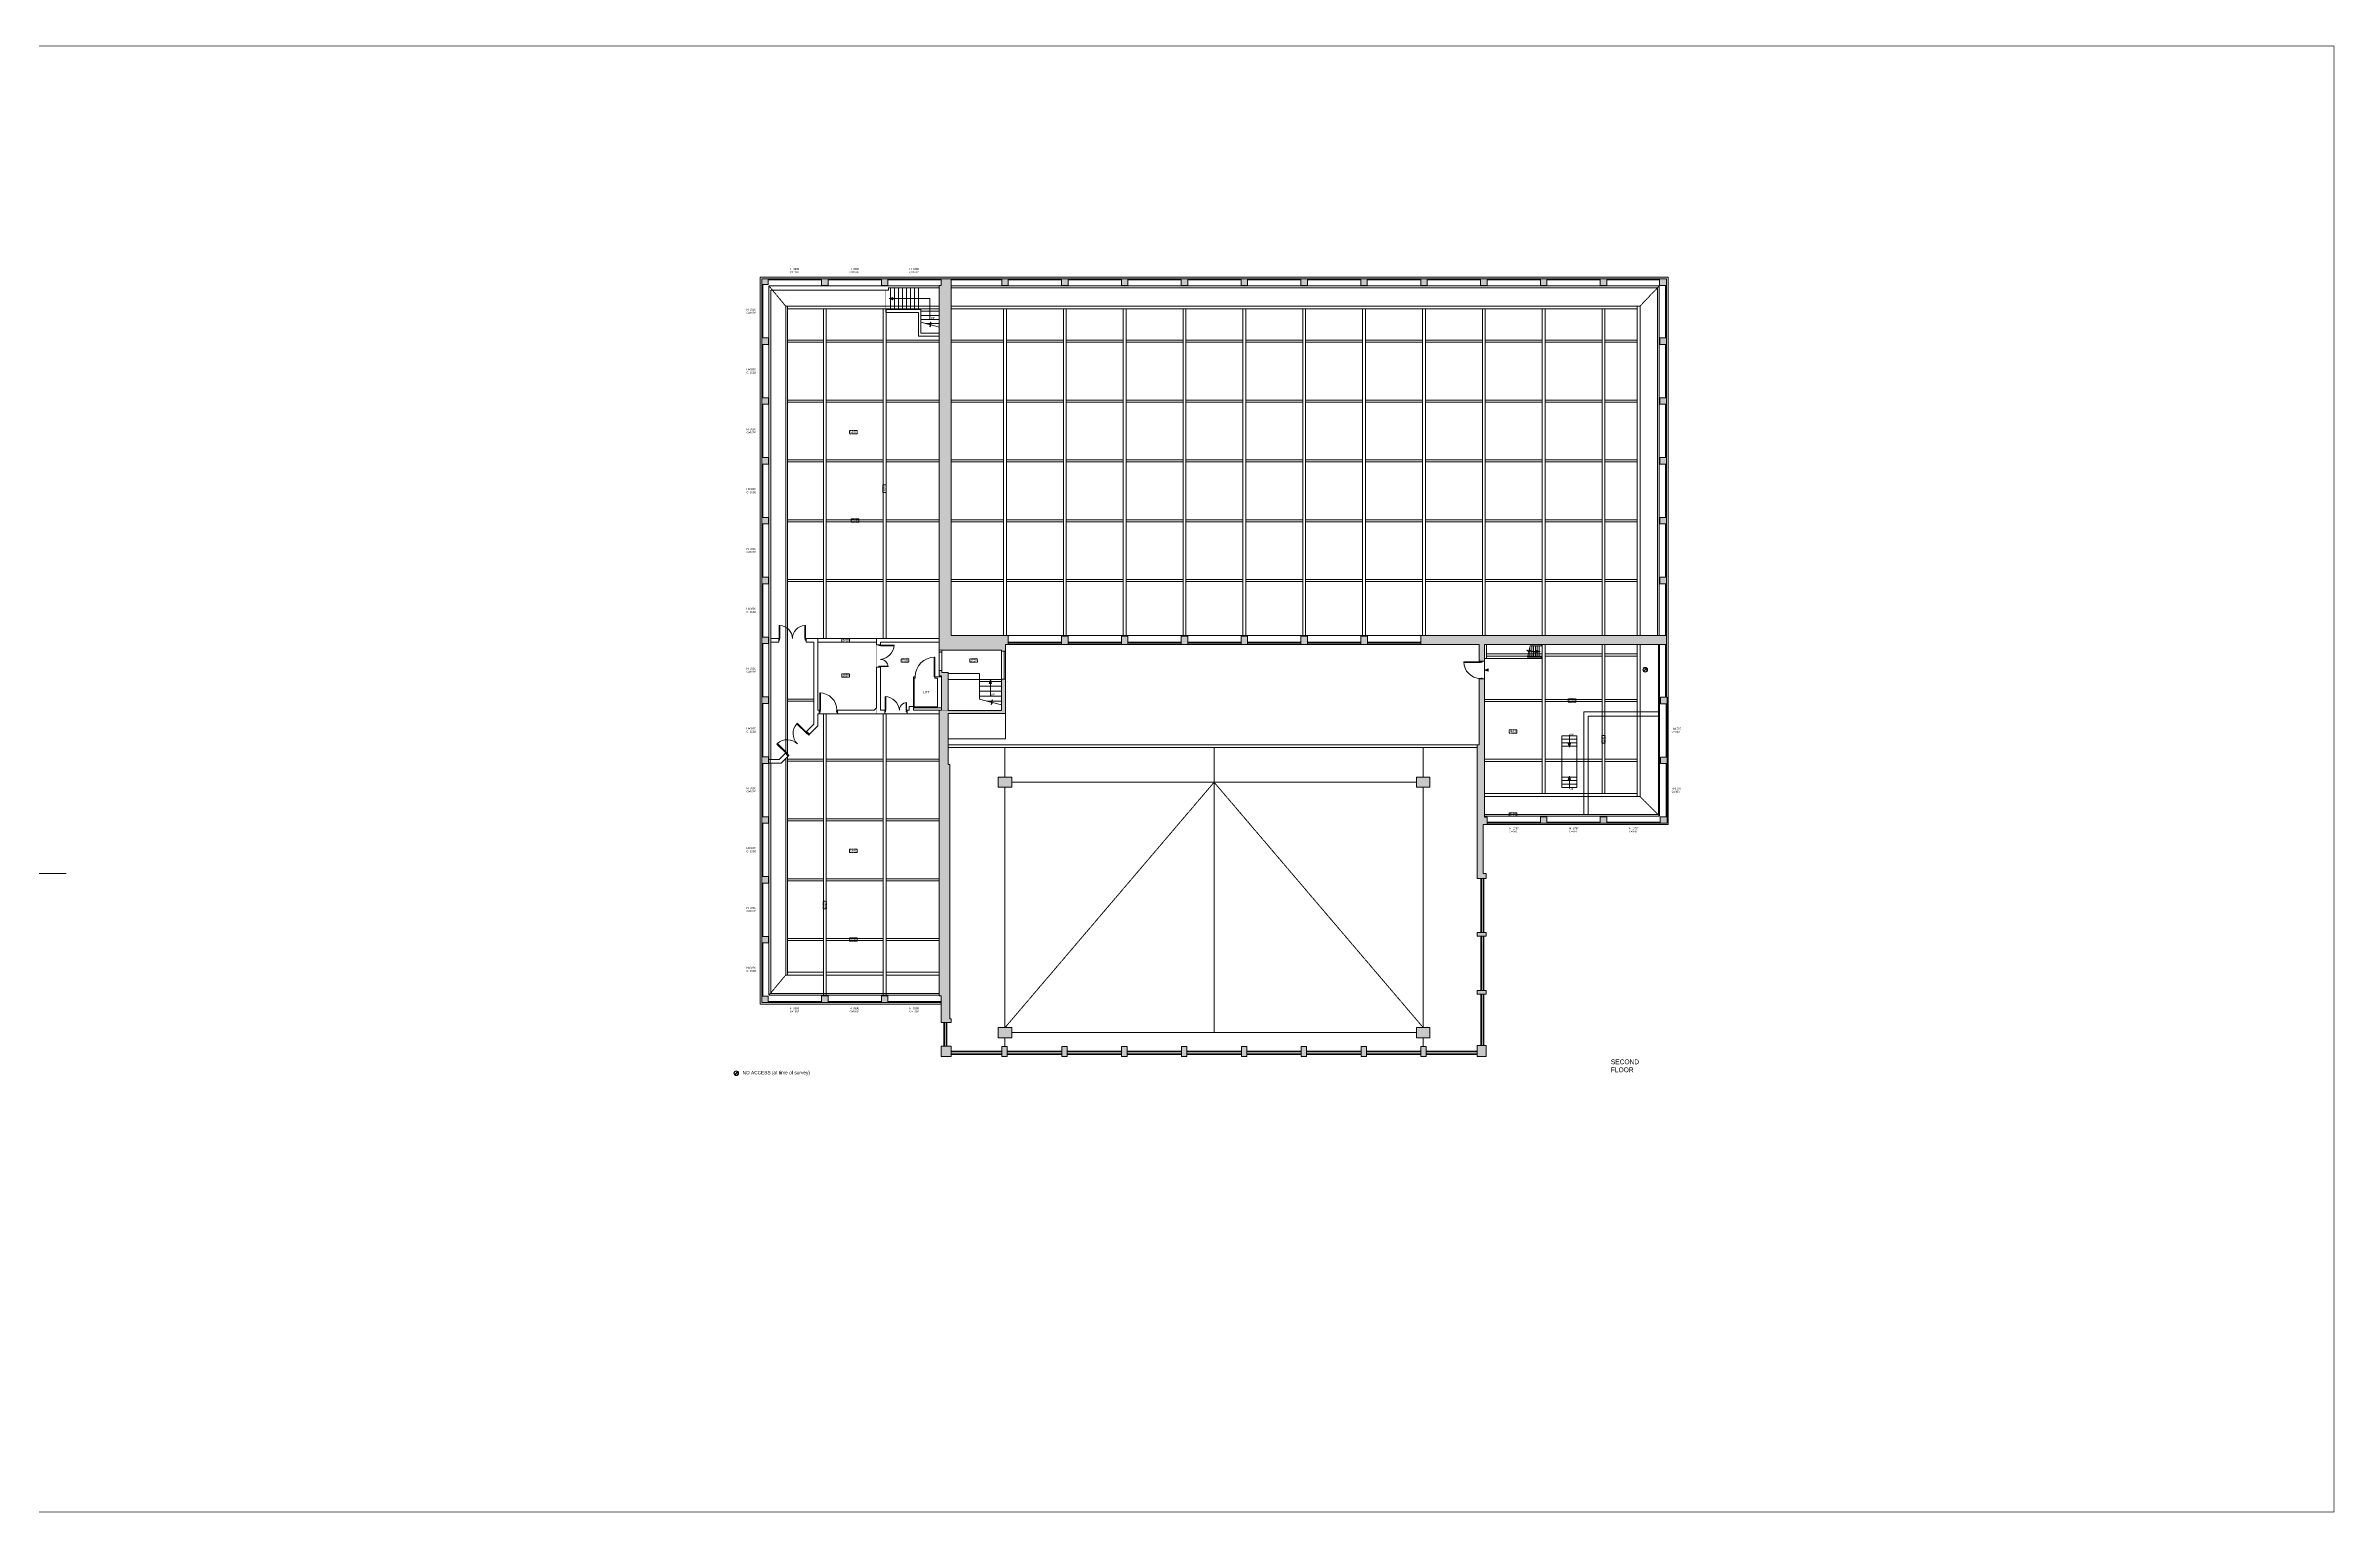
# Model space of a CAD drawing. Header units: millimetres. Extents: x 62976 to 1097852, y -110926 to 167100.
# Drawn here: x 516223 to 635876, y 87025 to 163738 of the extents above; entities that cross this region are included whole.
import ezdxf

# ---------------------------------------------------------------- set-up
doc = ezdxf.new("R2010")
doc.units = ezdxf.units.MM
doc.linetypes.add('HIDDENX2', pattern=[0.75, 0.5, -0.25])
for name, color, linetype, lineweight in [('BLOCKS', 8, 'Continuous', 15), ('Ceiling', 45, 'HIDDENX2', 15), ('Ceiling tag', 1, 'Continuous', 15), ('GIA', 84, 'Continuous', 15), ('NIA', 30, 'Continuous', 15), ('No access', 10, 'Continuous', 15), ('NOTES', 162, 'Continuous', 15), ('Partitions', 155, 'Continuous', 15), ('Stairs', 8, 'Continuous', 15), ('WALLS', 7, 'Continuous', 15), ('Window', 8, 'Continuous', 15)]:
    doc.layers.add(name, color=color, linetype=linetype, lineweight=lineweight)
doc.layers.add('Whatch', color=7, linetype='Continuous', lineweight=15, true_color=0xa8a8a8)
doc.styles.add('Century Gothic', font='GOTHIC.TTF')

# ---------------------------------------------------------------- blocks, each defined once
blk = doc.blocks.new('door')
at = {"layer": 'BLOCKS'}
for p, q in [((0, 450), (0, -450)), ((0, 450), (34, 450)), ((0, -450), (0, 450)), ((34, -450), (34, 450)), ((-30, -550), (-30, -450)), ((0, -450), (-30, -450)), ((20, -550), (-30, -550)), ((34, -450), (0, -450)), ((0, -491), (0, -450)), ((20, -491), (0, -491)), ((20, -550), (20, -491)), ((880, -491), (900, -491)), ((880, -550), (880, -491)), ((880, -550), (930, -550)), ((900, -491), (900, -450)), ((900, -450), (930, -450)), ((930, -550), (930, -450))]:
    blk.add_line(p, q, dxfattribs=at)
blk.add_arc((0, -450), 900, 0, 90, dxfattribs=at)
blk = doc.blocks.new('DOOR 900')
at = {"layer": 'Whatch'}
blk.add_blockref('door', (-825, 91), dxfattribs=at)
blk = doc.blocks.new('DOUBLE DOOR')
at = {"layer": 'BLOCKS'}
for p, q in [((-1520, -760), (-1555, -760)), ((-1555, -760), (-1555, -860)), ((-1555, -860), (-1505, -860)), ((-1520, -760), (-1520, -800)), ((-1520, -800), (-1505, -800)), ((-1505, -800), (-1505, -860)), ((-15, -800), (-15, -860)), ((0, -800), (-15, -800)), ((35, -860), (-15, -860)), ((0, -760), (35, -760)), ((0, -760), (0, -800)), ((35, -760), (35, -860))]:
    blk.add_line(p, q, dxfattribs=at)
for points in [[(-1485, -760), (-1485, 0), (-1520, 0), (-1520, -760)], [(-35, -760), (-35, 0), (0, 0), (0, -760)]]:
    blk.add_lwpolyline(points, close=True, dxfattribs=at)
for centre, start, end in [((-1521, -761), 0.04394, 87.25575), ((1, -761), 92.74425, 179.95606)]:
    blk.add_arc(centre, 761, start, end, dxfattribs=at)
blk = doc.blocks.new('DOOR 1210')
at = {"layer": 'BLOCKS'}
for p, q in [((523, -547), (523, 233)), ((557, 233), (557, -547)), ((-703, -647), (-703, -547)), ((-673, -547), (-703, -547)), ((-653, -647), (-703, -647)), ((-673, -107), (-673, -547)), ((-639, -547), (-673, -547)), ((-673, -588), (-673, -547)), ((-653, -588), (-673, -588)), ((-653, -647), (-653, -588)), ((-639, -547), (-639, -111)), ((523, -547), (557, -547)), ((537, -588), (557, -588)), ((537, -647), (537, -588)), ((537, -647), (587, -647)), ((557, -588), (557, -547)), ((557, -588), (557, -547)), ((557, -547), (587, -547)), ((587, -647), (587, -547))]:
    blk.add_line(p, q, dxfattribs=at)
for centre, radius, start, end in [((580, -605), 838, 91.58641, 176.06341), ((-708, -559), 453, 1.49223, 85.52077)]:
    blk.add_arc(centre, radius, start, end, dxfattribs=at)
blk = doc.blocks.new('44')
at = {"layer": 'BLOCKS'}
for p, q in [((429483, 12446), (429483, 11413)), ((429483, 12446), (429518, 12446)), ((429518, 11413), (429518, 12446)), ((429518, 11413), (429483, 11413))]:
    blk.add_line(p, q, dxfattribs=at)
blk.add_arc((429518, 12446), 1033, 180, 270, dxfattribs=at)
blk = doc.blocks.new('No Access')
h = blk.add_hatch(color=256)
h.paths.add_polyline_path([(-326, 0, 1), (326, 0, 1)])
h.paths.add_polyline_path([(276, 0, -1), (-276, 0, -1)], flags=16)
blk.add_hatch(color=256).paths.add_polyline_path([(212, 177, 0.0453568), (177, 212), (-212, -177, 0.0453568), (-177, -212)])
for p, q in [((177, 212), (-212, -177)), ((212, 177), (-177, -212))]:
    blk.add_line(p, q)
for radius in [326, 276]:
    blk.add_circle((0, 0), radius)

msp = doc.modelspace()

# ---------------------------------------------------------------- hatches: boundary and pattern name
at = {"layer": 'Stairs'}
for points in [[(560324, 150509), (560516, 150566), (560516, 150450)], [(594360, 132048), (594167, 131991), (594167, 132107)], [(565614, 130575), (565557, 130382), (565673, 130382)], [(591446, 131077), (591639, 131021), (591639, 131136)], [(595884, 127052), (595827, 127245), (595943, 127245)], [(595884, 125524), (595827, 125331), (595943, 125331)]]:
    msp.add_hatch(color=256, dxfattribs=at).paths.add_polyline_path(points)
at = {"layer": 'Whatch', "ltscale": 2}
h = msp.add_hatch(color=256, dxfattribs=at)
h.dxf.hatch_style = 1
h.paths.add_polyline_path([(563500, 126143), (563412, 126143), (563412, 128808), (566396, 128808), (566396, 130610), (566194, 130610), (566194, 128958), (563412, 128958), (563412, 130953), (563082, 130953), (563082, 131058), (562934, 131058), (562934, 130778), (563057, 130778), (563057, 128981), (562940, 128981), (562940, 114037), (563040, 114037), (563040, 113610), (563040, 112646), (563566, 112646), (563566, 112832), (563500, 112832)])
h.paths.add_polyline_path([(566543, 132892), (563559, 132892), (563559, 151548), (563045, 151548), (563045, 151194), (562934, 151194), (562934, 132021), (563082, 132021), (563082, 132129), (566194, 132129), (566396, 132070), (566396, 132409), (566543, 132409)])
h.paths.add_polyline_path([(560255, 151548), (559915, 151548), (559915, 151201), (560255, 151201)])
h.paths.add_polyline_path([(557125, 151548), (556785, 151548), (556785, 151201), (557125, 151201)])
h.paths.add_polyline_path([(553995, 151548), (553659, 151548), (553659, 151241), (553995, 151241)])
h.paths.add_polyline_path([(554006, 148451), (553659, 148451), (553659, 148111), (554006, 148111)])
h.paths.add_polyline_path([(554006, 145321), (553659, 145321), (553659, 144981), (554006, 144981)])
h.paths.add_polyline_path([(554006, 142191), (553659, 142191), (553659, 141851), (554006, 141851)])
h.paths.add_polyline_path([(554006, 139061), (553659, 139061), (553659, 138721), (554006, 138721)])
h.paths.add_polyline_path([(554006, 135931), (553659, 135931), (553659, 135591), (554006, 135591)])
h.paths.add_polyline_path([(554006, 132801), (553659, 132801), (553659, 132461), (554006, 132461)])
h.paths.add_polyline_path([(554006, 129671), (553659, 129671), (553659, 129331), (554006, 129331)])
h.paths.add_polyline_path([(554006, 126541), (553659, 126541), (553659, 126201), (554006, 126201)])
h.paths.add_polyline_path([(554006, 123411), (553659, 123411), (553659, 123071), (554006, 123071)])
h.paths.add_polyline_path([(554006, 120281), (553659, 120281), (553659, 119941), (554006, 119941)])
h.paths.add_polyline_path([(554006, 117151), (553659, 117151), (553659, 116811), (554006, 116811)])
h.paths.add_polyline_path([(553995, 114021), (553659, 114021), (553659, 113696), (553995, 113696)])
h.paths.add_polyline_path([(557125, 114043), (556785, 114043), (556785, 113696), (557125, 113696)])
h.paths.add_polyline_path([(560255, 114043), (559915, 114043), (559915, 113696), (560255, 113696)])
h = msp.add_hatch(color=256, dxfattribs=at)
h.dxf.hatch_style = 1
h.paths.add_polyline_path([(566543, 151548), (566203, 151548), (566203, 151201), (566543, 151201)])
h.paths.add_polyline_path([(569673, 151548), (569333, 151548), (569333, 151201), (569673, 151201)])
h.paths.add_polyline_path([(572800, 151548), (572460, 151548), (572460, 151201), (572800, 151201)])
h.paths.add_polyline_path([(575930, 151548), (575590, 151548), (575590, 151201), (575930, 151201)])
h.paths.add_polyline_path([(579060, 151548), (578720, 151548), (578720, 151201), (579060, 151201)])
h.paths.add_polyline_path([(582190, 151548), (581850, 151548), (581850, 151201), (582190, 151201)])
h.paths.add_polyline_path([(585320, 151548), (584980, 151548), (584980, 151201), (585320, 151201)])
h.paths.add_polyline_path([(588450, 151548), (588110, 151548), (588110, 151201), (588450, 151201)])
h.paths.add_polyline_path([(591580, 151548), (591240, 151548), (591240, 151201), (591580, 151201)])
h.paths.add_polyline_path([(594710, 151548), (594370, 151548), (594370, 151201), (594710, 151201)])
h.paths.add_polyline_path([(597840, 151548), (597500, 151548), (597500, 151201), (597840, 151201)])
h.paths.add_polyline_path([(600960, 151548), (600605, 151548), (600605, 151201), (600960, 151201)])
h.paths.add_polyline_path([(600960, 148451), (600613, 148451), (600613, 148111), (600960, 148111)])
h.paths.add_polyline_path([(600960, 145321), (600613, 145321), (600613, 144981), (600960, 144981)])
h.paths.add_polyline_path([(600960, 142191), (600613, 142191), (600613, 141851), (600960, 141851)])
h.paths.add_polyline_path([(600960, 139061), (600613, 139061), (600613, 138721), (600960, 138721)])
h.paths.add_polyline_path([(600960, 135931), (600613, 135931), (600613, 135591), (600960, 135591)])
h.paths.add_polyline_path([(601001, 129654), (600658, 129654), (600658, 129314), (601001, 129314)])
h.paths.add_polyline_path([(601001, 126524), (600658, 126524), (600658, 126184), (601001, 126184)])
h.paths.add_polyline_path([(601001, 123394), (600630, 123394), (600630, 123067), (601001, 123067)])
h.paths.add_polyline_path([(597840, 123410), (597500, 123410), (597500, 123067), (597840, 123067)])
h.paths.add_polyline_path([(594710, 123410), (594370, 123410), (594370, 123067), (594710, 123067)])
h.paths.add_polyline_path([(585323, 132852), (584983, 132852), (584983, 132409), (585323, 132409)])
h.paths.add_polyline_path([(582193, 132852), (581853, 132852), (581853, 132409), (582193, 132409)])
h.paths.add_polyline_path([(579063, 132852), (578723, 132852), (578723, 132409), (579063, 132409)])
h.paths.add_polyline_path([(575933, 132852), (575593, 132852), (575593, 132409), (575933, 132409)])
h.paths.add_polyline_path([(572803, 132852), (572463, 132852), (572463, 132409), (572803, 132409)])
h.paths.add_polyline_path([(569673, 132852), (569333, 132852), (569333, 132409), (569673, 132409)])
h = msp.add_hatch(color=256, dxfattribs=at)
h.dxf.hatch_style = 1
h.paths.add_polyline_path([(600960, 132892), (588113, 132892), (588113, 132409), (591166, 132409), (591166, 131538), (591446, 131538), (591446, 132409), (600960, 132409)])
h.paths.add_polyline_path([(591446, 130616), (591166, 130616), (591166, 127165), (591056, 127165), (591056, 120175), (591534, 120175), (591534, 120446), (591381, 120446), (591381, 123007), (591580, 123007), (591580, 123067), (591580, 123378), (591446, 123378)])
h.paths.add_polyline_path([(588595, 125474), (587895, 125474), (587895, 124949), (588595, 124949)])
h.paths.add_polyline_path([(591534, 117345), (591056, 117345), (591056, 117159), (591534, 117159)])
h.paths.add_polyline_path([(591534, 114320), (591056, 114320), (591056, 114134), (591534, 114134)])
h.paths.add_polyline_path([(591531, 111434), (591056, 111434), (591056, 110866), (591531, 110866)])
h.paths.add_polyline_path([(588595, 112375), (587895, 112375), (587895, 111850), (588595, 111850)])
h.paths.add_polyline_path([(588406, 111385), (588126, 111385), (588126, 110866), (588406, 110866)])
h.paths.add_polyline_path([(585276, 111385), (584996, 111385), (584996, 110866), (585276, 110866)])
h.paths.add_polyline_path([(582146, 111385), (581866, 111385), (581866, 110866), (582146, 110866)])
h.paths.add_polyline_path([(579016, 111385), (578736, 111385), (578736, 110866), (579016, 110866)])
h.paths.add_polyline_path([(575886, 111385), (575606, 111385), (575606, 110866), (575886, 110866)])
h.paths.add_polyline_path([(572756, 111385), (572476, 111385), (572476, 110866), (572756, 110866)])
h.paths.add_polyline_path([(569626, 111385), (569346, 111385), (569346, 110866), (569626, 110866)])
h.paths.add_polyline_path([(566496, 111385), (566216, 111385), (566216, 110866), (566496, 110866)])
h.paths.add_polyline_path([(566726, 112375), (566026, 112375), (566026, 111850), (566726, 111850)])
h.paths.add_polyline_path([(566726, 125474), (566026, 125474), (566026, 124949), (566726, 124949)])
h.paths.add_polyline_path([(563566, 111402), (563040, 111402), (563040, 110866), (563566, 110866)])

# ---------------------------------------------------------------- linework, layer by layer
at = {"layer": 'BLOCKS', "ltscale": 2}
for p, q in [((591544, 131679), (591544, 132409)), ((561600, 129112), (561600, 130723)), ((561600, 130723), (561679, 130723)), ((561620, 129152), (561620, 130663)), ((561620, 130663), (561679, 130663)), ((561679, 130723), (561679, 130663)), ((562712, 130723), (563057, 130723)), ((562712, 130723), (562712, 130663)), ((562712, 130663), (562841, 130663)), ((562841, 129152), (562841, 130663)), ((563057, 129112), (563057, 130723)), ((563057, 129112), (561600, 129112)), ((562841, 129152), (561620, 129152)), ((596640, 128897), (596640, 123524)), ((596640, 128897), (600544, 128897)), ((596860, 128677), (596860, 123524)), ((596860, 128677), (600544, 128677)), ((517281, 120446), (505212, 120446))]:
    msp.add_line(p, q, dxfattribs=at)
at = {"layer": 'Ceiling', "ltscale": 2}
for p, q in [((554036, 114073), (554036, 151171)), ((554036, 151171), (562934, 151171)), ((554910, 150118), (554036, 151171)), ((600583, 151171), (563559, 151171)), ((599578, 150118), (600583, 151171)), ((600583, 132892), (600583, 151171)), ((554910, 126710), (554910, 150118)), ((554910, 150118), (562934, 150118)), ((555010, 126612), (555010, 150118)), ((555010, 149968), (562934, 149968)), ((556880, 132727), (556880, 149968)), ((557030, 132727), (557030, 149968)), ((560010, 132727), (560010, 149968)), ((560160, 132727), (560160, 149968)), ((563559, 150118), (599578, 150118)), ((563559, 149968), (599428, 149968)), ((566298, 132892), (566298, 149968)), ((566448, 132892), (566448, 149968)), ((569428, 132892), (569428, 149968)), ((569578, 132892), (569578, 149968)), ((572555, 132892), (572555, 149968)), ((572705, 132892), (572705, 149968)), ((575685, 132892), (575685, 149968)), ((575835, 132892), (575835, 149968)), ((578815, 132892), (578815, 149968)), ((578965, 132892), (578965, 149968)), ((581945, 132892), (581945, 149968)), ((582095, 132892), (582095, 149968)), ((585075, 132892), (585075, 149968)), ((585225, 132892), (585225, 149968)), ((588205, 132892), (588205, 149968)), ((588355, 132892), (588355, 149968)), ((591335, 132892), (591335, 149968)), ((591485, 132892), (591485, 149968)), ((594465, 132892), (594465, 149968)), ((594615, 132892), (594615, 149968)), ((597595, 132892), (597595, 149968)), ((597745, 132892), (597745, 149968)), ((599428, 150118), (599428, 132892)), ((599578, 150118), (599578, 132892)), ((555010, 148331), (556880, 148331)), ((555010, 148231), (556880, 148231)), ((557030, 148331), (560010, 148331)), ((557030, 148231), (560010, 148231)), ((560160, 148331), (562934, 148331)), ((560160, 148231), (562934, 148231)), ((563559, 148331), (566298, 148331)), ((563559, 148231), (566298, 148231)), ((566448, 148331), (569428, 148331)), ((566448, 148231), (569428, 148231)), ((569578, 148331), (572555, 148331)), ((569578, 148231), (572555, 148231)), ((572705, 148331), (575685, 148331)), ((572705, 148231), (575685, 148231)), ((575835, 148331), (578815, 148331)), ((575835, 148231), (578815, 148231)), ((578965, 148331), (581945, 148331)), ((578965, 148231), (581945, 148231)), ((582095, 148331), (585075, 148331)), ((582095, 148231), (585075, 148231)), ((585225, 148331), (588205, 148331)), ((585225, 148231), (588205, 148231)), ((588355, 148331), (591335, 148331)), ((588355, 148231), (591335, 148231)), ((591485, 148331), (594465, 148331)), ((591485, 148231), (594465, 148231)), ((594615, 148331), (597595, 148331)), ((594615, 148231), (597595, 148231)), ((597745, 148331), (599428, 148331)), ((597745, 148231), (599428, 148231)), ((555010, 145201), (556880, 145201)), ((555010, 145101), (556880, 145101)), ((557030, 145201), (560010, 145201)), ((557030, 145101), (560010, 145101)), ((560160, 145201), (562934, 145201)), ((560160, 145101), (562934, 145101)), ((563559, 145201), (566298, 145201)), ((563559, 145101), (566298, 145101)), ((566448, 145201), (569428, 145201)), ((566448, 145101), (569428, 145101)), ((569578, 145201), (572555, 145201)), ((569578, 145101), (572555, 145101)), ((572705, 145201), (575685, 145201)), ((572705, 145101), (575685, 145101)), ((575835, 145201), (578815, 145201)), ((575835, 145101), (578815, 145101)), ((578965, 145201), (581945, 145201)), ((578965, 145101), (581945, 145101)), ((582095, 145201), (585075, 145201)), ((582095, 145101), (585075, 145101)), ((585225, 145201), (588205, 145201)), ((585225, 145101), (588205, 145101)), ((588355, 145201), (591335, 145201)), ((588355, 145101), (591335, 145101)), ((591485, 145201), (594465, 145201)), ((591485, 145101), (594465, 145101)), ((594615, 145201), (597595, 145201)), ((594615, 145101), (597595, 145101)), ((597745, 145201), (599428, 145201)), ((597745, 145101), (599428, 145101)), ((555010, 142071), (556880, 142071)), ((555010, 141971), (556880, 141971)), ((557030, 142071), (560010, 142071)), ((557030, 141971), (560010, 141971)), ((560160, 142071), (562934, 142071)), ((560160, 141971), (562934, 141971)), ((563559, 142071), (566298, 142071)), ((563559, 141971), (566298, 141971)), ((566448, 142071), (569428, 142071)), ((566448, 141971), (569428, 141971)), ((569578, 142071), (572555, 142071)), ((569578, 141971), (572555, 141971)), ((572705, 142071), (575685, 142071)), ((572705, 141971), (575685, 141971)), ((575835, 142071), (578815, 142071)), ((575835, 141971), (578815, 141971)), ((578965, 142071), (581945, 142071)), ((578965, 141971), (581945, 141971)), ((582095, 142071), (585075, 142071)), ((582095, 141971), (585075, 141971)), ((585225, 142071), (588205, 142071)), ((585225, 141971), (588205, 141971)), ((588355, 142071), (591335, 142071)), ((588355, 141971), (591335, 141971)), ((591485, 142071), (594465, 142071)), ((591485, 141971), (594465, 141971)), ((594615, 142071), (597595, 142071)), ((594615, 141971), (597595, 141971)), ((597745, 142071), (599428, 142071)), ((597745, 141971), (599428, 141971)), ((555010, 138941), (556880, 138941)), ((555010, 138841), (556880, 138841)), ((557030, 138941), (560010, 138941)), ((557030, 138841), (560010, 138841)), ((560160, 138941), (562934, 138941)), ((560160, 138841), (562934, 138841)), ((563559, 138941), (566298, 138941)), ((563559, 138841), (566298, 138841)), ((566448, 138941), (569428, 138941)), ((566448, 138841), (569428, 138841)), ((569578, 138941), (572555, 138941)), ((569578, 138841), (572555, 138841)), ((572705, 138941), (575685, 138941)), ((572705, 138841), (575685, 138841)), ((575835, 138941), (578815, 138941)), ((575835, 138841), (578815, 138841)), ((578965, 138941), (581945, 138941)), ((578965, 138841), (581945, 138841)), ((582095, 138941), (585075, 138941)), ((582095, 138841), (585075, 138841)), ((585225, 138941), (588205, 138941)), ((585225, 138841), (588205, 138841)), ((588355, 138941), (591335, 138941)), ((588355, 138841), (591335, 138841)), ((591485, 138941), (594465, 138941)), ((591485, 138841), (594465, 138841)), ((594615, 138941), (597595, 138941)), ((594615, 138841), (597595, 138841)), ((597745, 138941), (599428, 138941)), ((597745, 138841), (599428, 138841)), ((555010, 135811), (556880, 135811)), ((555010, 135711), (556880, 135711)), ((557030, 135811), (560010, 135811)), ((557030, 135711), (560010, 135711)), ((560160, 135811), (562934, 135811)), ((560160, 135711), (562934, 135711)), ((563559, 135811), (566298, 135811)), ((563559, 135711), (566298, 135711)), ((566448, 135811), (569428, 135811)), ((566448, 135711), (569428, 135711)), ((569578, 135811), (572555, 135811)), ((569578, 135711), (572555, 135711)), ((572705, 135811), (575685, 135811)), ((572705, 135711), (575685, 135711)), ((575835, 135811), (578815, 135811)), ((575835, 135711), (578815, 135711)), ((578965, 135811), (581945, 135811)), ((578965, 135711), (581945, 135711)), ((582095, 135811), (585075, 135811)), ((582095, 135711), (585075, 135711)), ((585225, 135811), (588205, 135811)), ((585225, 135711), (588205, 135711)), ((588355, 135811), (591335, 135811)), ((588355, 135711), (591335, 135711)), ((591485, 135811), (594465, 135811)), ((591485, 135711), (594465, 135711)), ((594615, 135811), (597595, 135811)), ((594615, 135711), (597595, 135711)), ((597745, 135811), (599428, 135811)), ((597745, 135711), (599428, 135711)), ((559657, 132727), (556589, 132727)), ((559657, 132532), (556589, 132532)), ((562934, 132021), (562934, 131058)), ((563082, 132021), (563082, 131058)), ((591544, 131923), (594465, 131923)), ((591544, 131808), (594465, 131808)), ((594465, 124617), (594465, 132409)), ((594615, 124617), (594615, 132409)), ((594615, 131923), (597595, 131923)), ((594615, 131808), (597595, 131808)), ((597595, 124617), (597595, 132409)), ((597745, 124617), (597745, 132409)), ((597745, 131923), (599428, 131923)), ((597745, 131808), (599428, 131808)), ((599428, 132409), (599428, 124467)), ((599578, 132409), (599578, 124467)), ((600605, 132409), (600605, 123440)), ((563412, 130593), (566194, 130593)), ((555010, 129551), (556381, 129551)), ((555010, 129451), (556381, 129451)), ((594465, 129542), (591446, 129542)), ((594465, 129427), (591446, 129427)), ((597595, 129542), (594615, 129542)), ((597595, 129427), (594615, 129427)), ((599428, 129542), (597745, 129542)), ((599428, 129427), (597745, 129427)), ((556660, 128795), (557620, 128795)), ((556880, 114073), (556880, 128795)), ((557030, 114073), (557030, 128795)), ((560010, 114073), (560010, 128795)), ((560086, 128795), (561260, 128795)), ((560160, 114073), (560160, 128795)), ((566376, 127030), (566376, 125474)), ((577310, 112113), (577310, 127030)), ((588245, 125474), (588245, 127030)), ((554910, 115126), (554910, 126448)), ((555010, 115126), (555010, 126550)), ((555010, 126421), (556880, 126421)), ((555010, 126321), (556880, 126321)), ((557030, 126421), (560010, 126421)), ((557030, 126321), (560010, 126321)), ((560160, 126421), (562940, 126421)), ((560160, 126321), (562940, 126321)), ((594465, 126412), (591446, 126412)), ((594465, 126297), (591446, 126297)), ((597595, 126412), (594615, 126412)), ((597595, 126297), (594615, 126297)), ((599428, 126412), (597745, 126412)), ((599428, 126297), (597745, 126297)), ((577310, 125212), (566376, 112375)), ((566376, 124949), (566376, 112375)), ((566726, 125212), (587895, 125212)), ((577310, 125212), (588245, 112375)), ((588245, 112375), (588245, 124949)), ((599428, 124617), (591446, 124617)), ((599578, 124467), (591446, 124467)), ((599578, 124467), (600605, 123440)), ((555010, 123291), (556880, 123291)), ((557030, 123291), (560010, 123291)), ((560160, 123291), (562940, 123291)), ((600605, 123440), (591446, 123440)), ((555010, 123191), (556880, 123191)), ((557030, 123191), (560010, 123191)), ((560160, 123191), (562940, 123191)), ((555010, 120161), (556880, 120161)), ((555010, 120061), (556880, 120061)), ((557030, 120161), (560010, 120161)), ((557030, 120061), (560010, 120061)), ((560160, 120161), (562940, 120161)), ((560160, 120061), (562940, 120061)), ((555010, 117031), (556880, 117031)), ((555010, 116931), (556880, 116931)), ((557030, 117031), (560010, 117031)), ((557030, 116931), (560010, 116931)), ((560160, 117031), (562940, 117031)), ((560160, 116931), (562940, 116931)), ((554910, 115126), (554036, 114073)), ((554910, 115126), (556880, 115126)), ((555010, 115276), (556880, 115276)), ((557030, 115276), (560010, 115276)), ((557030, 115126), (560010, 115126)), ((560160, 115276), (562940, 115276)), ((560160, 115126), (562940, 115126)), ((554036, 114073), (562940, 114073)), ((566376, 111850), (566376, 111385)), ((566726, 112113), (587895, 112113)), ((588245, 111385), (588245, 111850))]:
    msp.add_line(p, q, dxfattribs=at)
at = {"layer": 'Ceiling'}
for points in [[(558242, 143606), (558643, 143606), (558643, 143431), (558242, 143431)], [(559996, 140375), (559996, 140776), (560171, 140776), (560171, 140375)], [(558337, 138988), (558738, 138988), (558738, 138813), (558337, 138813)], [(557850, 132716), (558252, 132716), (558252, 132542), (557850, 132542)], [(560955, 131674), (561357, 131674), (561357, 131499), (560955, 131499)], [(564535, 131674), (564937, 131674), (564937, 131499), (564535, 131499)], [(557850, 130885), (558252, 130885), (558252, 130711), (557850, 130711)], [(595819, 129571), (596221, 129571), (596221, 129396), (595819, 129396)], [(592744, 127950), (593146, 127950), (593146, 127775), (592744, 127775)], [(597581, 127251), (597581, 127652), (597756, 127652), (597756, 127251)], [(592744, 123615), (593146, 123615), (593146, 123440), (592744, 123440)], [(558242, 121706), (558643, 121706), (558643, 121531), (558242, 121531)], [(556868, 118591), (556868, 118992), (557042, 118992), (557042, 118591)], [(558242, 117078), (558643, 117078), (558643, 116904), (558242, 116904)]]:
    msp.add_lwpolyline(points, close=True, dxfattribs=at)
at = {"layer": 'GIA', "ltscale": 2, "const_width": 30}
for points in [[(562934, 132129), (566194, 132129), (566194, 128958), (563412, 128958), (563412, 128981), (562940, 128981), (562940, 114164), (554127, 114164), (554127, 150944), (560282, 150944), (560282, 151080), (562934, 151080)], [(591446, 132409), (600544, 132409), (600544, 123524), (591446, 123524)]]:
    msp.add_lwpolyline(points, close=True, dxfattribs=at)
at = {"layer": 'NIA', "ltscale": 2, "const_width": 30}
msp.add_lwpolyline([(562934, 132727), (559657, 132727), (559657, 128795), (562940, 128795), (562940, 114164), (554127, 114164), (554127, 150944), (560145, 150944), (560145, 149777), (561848, 149777), (561848, 148549), (562934, 148549)], close=True, dxfattribs=at)
at = {"layer": 'Partitions', "ltscale": 2}
for p, q in [((560145, 149777), (560145, 149939)), ((560145, 149939), (561971, 149939)), ((561848, 149777), (560145, 149777)), ((561848, 148549), (561848, 149777)), ((561971, 148711), (561971, 149939)), ((562934, 148549), (561848, 148549)), ((562934, 148711), (561971, 148711)), ((554546, 132727), (554127, 132727)), ((554546, 132532), (554127, 132532)), ((554546, 132532), (554546, 132727)), ((556589, 132727), (555975, 132727)), ((555975, 132532), (555975, 132727)), ((556381, 132532), (555975, 132532)), ((556381, 132532), (556381, 128251)), ((556589, 132727), (556589, 128981)), ((559657, 132727), (559657, 132407)), ((559657, 132727), (562934, 132727)), ((559865, 132407), (559657, 132407)), ((559865, 132532), (562934, 132532)), ((559865, 132532), (559865, 132407)), ((559657, 131233), (559657, 129112)), ((559865, 131233), (559657, 131233)), ((559865, 131233), (559865, 128981)), ((556381, 128251), (556003, 127865)), ((556589, 128165), (556152, 127719)), ((556589, 128981), (556660, 128981)), ((556660, 128795), (556589, 128795)), ((556589, 128795), (556589, 128165)), ((556660, 128981), (556660, 128795)), ((557620, 128981), (559543, 128981)), ((557620, 128981), (557620, 128795)), ((560086, 128795), (557620, 128795)), ((559657, 129112), (559543, 128981)), ((559865, 128981), (560086, 128981)), ((560086, 128981), (560086, 128795)), ((561260, 128981), (561369, 128981)), ((561260, 128795), (561260, 128981)), ((562940, 128795), (561260, 128795)), ((561369, 128981), (561369, 129175)), ((561369, 129175), (561600, 129175)), ((556003, 127865), (556152, 127719)), ((554572, 126400), (554006, 126400)), ((554006, 126211), (554678, 126211)), ((554892, 126728), (554572, 126400)), ((555041, 126582), (554678, 126211)), ((554892, 126728), (555041, 126582))]:
    msp.add_line(p, q, dxfattribs=at)
at = {"layer": 'Stairs', "ltscale": 2}
for p, q in [((560385, 149939), (560385, 151080)), ((560596, 151080), (560596, 149939)), ((560807, 151080), (560807, 149939)), ((561017, 151080), (561017, 149939)), ((561228, 151080), (561228, 149939)), ((561439, 151080), (561439, 149939)), ((561650, 151080), (561650, 149939)), ((561861, 151080), (561861, 149939)), ((562934, 149846), (561971, 149846)), ((562934, 149631), (561971, 149631)), ((562934, 149416), (561971, 149416)), ((562453, 149201), (562235, 149201)), ((562934, 149201), (562484, 149201)), ((591446, 131679), (594426, 131679)), ((593687, 131753), (594426, 131753)), ((593722, 132067), (593722, 132096)), ((593722, 131753), (593722, 131894)), ((593818, 132107), (593818, 132279)), ((593818, 131753), (593818, 132071)), ((593836, 132342), (594426, 132342)), ((593914, 131753), (593914, 132342)), ((594010, 131753), (594010, 132342)), ((594106, 131753), (594106, 132342)), ((594202, 131753), (594202, 132342)), ((594298, 131753), (594298, 132342)), ((594426, 132342), (594426, 132409)), ((594426, 131679), (594426, 131753)), ((563412, 130893), (565036, 130893)), ((565036, 129563), (565036, 130893)), ((565036, 130489), (566192, 130489)), ((565036, 130231), (566192, 130231)), ((565036, 129973), (566192, 129973)), ((565036, 129715), (566192, 129715)), ((565412, 129457), (565677, 129457)), ((565704, 129457), (566192, 129457)), ((595491, 127643), (596277, 127643)), ((595491, 127643), (595491, 124932)), ((595491, 127461), (596277, 127461)), ((595491, 127279), (596277, 127279)), ((595491, 127097), (596277, 127097)), ((596277, 127643), (596277, 124932)), ((596277, 125478), (595491, 125478)), ((596277, 125296), (595491, 125296)), ((596277, 125114), (595491, 125114)), ((596277, 124932), (595491, 124932))]:
    msp.add_line(p, q, dxfattribs=at)
at = {"layer": 'Stairs'}
for p, q in [((560516, 150566), (560324, 150509)), ((560516, 150450), (560324, 150509)), ((560516, 150566), (560516, 150450)), ((562452, 150508), (560516, 150508)), ((562452, 149416), (562452, 150508)), ((562418, 149149), (561971, 149275)), ((562504, 149279), (562418, 149149)), ((562439, 149030), (562504, 149279)), ((562512, 149131), (562439, 149030)), ((562934, 149025), (562512, 149131)), ((593759, 132040), (593658, 132113)), ((593658, 132113), (593907, 132048)), ((593687, 131753), (593759, 132040)), ((593777, 132134), (593836, 132342)), ((593907, 132048), (593777, 132134)), ((593914, 132049), (594167, 132049)), ((594167, 131991), (594167, 132107)), ((594167, 132107), (594360, 132048)), ((594167, 131991), (594360, 132048)), ((565557, 130382), (565614, 130575)), ((565673, 130382), (565614, 130575)), ((591446, 131538), (591446, 130616)), ((591639, 131136), (591446, 131077)), ((591639, 131021), (591446, 131077)), ((591639, 131021), (591639, 131136)), ((565636, 129394), (565036, 129563)), ((565557, 130382), (565673, 130382)), ((565615, 129715), (565615, 130382)), ((565721, 129523), (565636, 129394)), ((565656, 129275), (565721, 129523)), ((565729, 129376), (565656, 129275)), ((566194, 129259), (565729, 129376)), ((595827, 127245), (595943, 127245)), ((595827, 127245), (595884, 127052)), ((595943, 127245), (595884, 127052)), ((595885, 127699), (595885, 127245)), ((595827, 125331), (595884, 125524)), ((595827, 125331), (595943, 125331)), ((595943, 125331), (595884, 125524)), ((595885, 124876), (595885, 125331))]:
    msp.add_line(p, q, dxfattribs=at)
at = {"layer": 'WALLS', "ltscale": 2}
for p, q in [((553995, 151241), (553659, 151241)), ((553995, 151241), (553995, 151548)), ((556785, 151548), (556785, 151201)), ((556785, 151201), (557125, 151201)), ((557125, 151548), (557125, 151201)), ((559915, 151548), (559915, 151201)), ((559915, 151201), (560255, 151201)), ((560255, 151548), (560255, 151201)), ((562934, 132021), (562934, 151194)), ((562934, 151194), (563045, 151194)), ((563045, 151548), (563045, 151194)), ((563559, 132892), (563559, 151548)), ((566203, 151201), (566203, 151548)), ((566543, 151201), (566203, 151201)), ((566543, 151201), (566543, 151548)), ((569333, 151201), (569333, 151548)), ((569673, 151201), (569333, 151201)), ((569673, 151201), (569673, 151548)), ((572460, 151201), (572460, 151548)), ((572800, 151201), (572460, 151201)), ((572800, 151201), (572800, 151548)), ((575590, 151201), (575590, 151548)), ((575930, 151201), (575590, 151201)), ((575930, 151201), (575930, 151548)), ((578720, 151201), (578720, 151548)), ((579060, 151201), (578720, 151201)), ((579060, 151201), (579060, 151548)), ((581850, 151201), (581850, 151548)), ((582190, 151201), (581850, 151201)), ((582190, 151201), (582190, 151548)), ((584980, 151201), (584980, 151548)), ((585320, 151201), (584980, 151201)), ((585320, 151201), (585320, 151548)), ((588110, 151201), (588110, 151548)), ((588450, 151201), (588110, 151201)), ((588450, 151201), (588450, 151548)), ((591240, 151201), (591240, 151548)), ((591580, 151201), (591240, 151201)), ((591580, 151201), (591580, 151548)), ((594370, 151201), (594370, 151548)), ((594710, 151201), (594370, 151201)), ((594710, 151201), (594710, 151548)), ((597500, 151201), (597500, 151548)), ((597840, 151201), (597500, 151201)), ((597840, 151201), (597840, 151548)), ((600605, 151201), (600605, 151548)), ((600605, 151201), (600960, 151201)), ((554006, 148451), (553659, 148451)), ((554006, 148111), (554006, 148451)), ((600613, 148111), (600613, 148451)), ((600613, 148451), (600960, 148451)), ((554006, 148111), (553659, 148111)), ((600613, 148111), (600960, 148111)), ((554006, 145321), (553659, 145321)), ((554006, 144981), (553659, 144981)), ((554006, 144981), (554006, 145321)), ((600613, 144981), (600613, 145321)), ((600613, 145321), (600960, 145321)), ((600613, 144981), (600960, 144981)), ((554006, 142191), (553659, 142191)), ((554006, 141851), (553659, 141851)), ((554006, 141851), (554006, 142191)), ((600613, 141851), (600613, 142191)), ((600613, 142191), (600960, 142191)), ((600613, 141851), (600960, 141851)), ((554006, 139061), (553659, 139061)), ((554006, 138721), (554006, 139061)), ((600613, 138721), (600613, 139061)), ((600613, 139061), (600960, 139061)), ((554006, 138721), (553659, 138721)), ((600613, 138721), (600960, 138721)), ((554006, 135931), (553659, 135931)), ((554006, 135591), (553659, 135591)), ((554006, 135591), (554006, 135931)), ((600613, 135591), (600613, 135931)), ((600613, 135931), (600960, 135931)), ((600613, 135591), (600960, 135591)), ((563559, 132892), (566543, 132892)), ((566543, 132409), (566543, 132892)), ((569333, 132409), (569333, 132852)), ((569333, 132852), (569673, 132852)), ((569673, 132409), (569673, 132852)), ((572463, 132409), (572463, 132852)), ((572463, 132852), (572803, 132852)), ((572803, 132409), (572803, 132852)), ((575593, 132409), (575593, 132852)), ((575933, 132852), (575593, 132852)), ((575933, 132409), (575933, 132852)), ((578723, 132409), (578723, 132852)), ((579063, 132852), (578723, 132852)), ((579063, 132409), (579063, 132852)), ((581853, 132409), (581853, 132852)), ((582193, 132852), (581853, 132852)), ((582193, 132409), (582193, 132852)), ((584983, 132409), (584983, 132852)), ((585323, 132852), (584983, 132852)), ((585323, 132409), (585323, 132852)), ((600960, 132892), (588113, 132892)), ((588113, 132409), (588113, 132892)), ((554006, 132801), (553659, 132801)), ((554006, 132461), (553659, 132461)), ((554006, 132461), (554006, 132801)), ((562934, 132021), (563082, 132021)), ((563082, 132021), (563082, 132129)), ((563082, 132129), (566194, 132129)), ((566194, 132129), (566194, 132070)), ((566194, 132070), (566396, 132070)), ((591446, 132409), (600960, 132409)), ((591446, 131538), (591446, 132409)), ((562934, 131058), (563082, 131058)), ((562934, 131058), (562934, 130778)), ((562934, 130778), (563057, 130778)), ((563082, 131058), (563082, 130953)), ((563082, 130953), (563412, 130953)), ((563412, 130953), (563412, 128958)), ((566194, 130610), (566194, 128958)), ((566194, 130610), (566396, 130610)), ((591446, 131538), (591166, 131538)), ((591446, 130616), (591166, 130616)), ((591446, 123378), (591446, 130616)), ((554006, 129671), (553659, 129671)), ((554006, 129331), (553659, 129331)), ((554006, 129331), (554006, 129671)), ((600658, 129654), (600658, 129314)), ((600658, 129654), (601001, 129654)), ((600658, 129314), (601001, 129314)), ((562940, 128981), (562940, 114037)), ((566194, 128958), (563412, 128958)), ((563412, 128808), (563412, 126143)), ((554006, 126541), (553659, 126541)), ((554006, 126201), (553659, 126201)), ((554006, 126201), (554006, 126541)), ((563500, 126143), (563412, 126143)), ((563500, 126143), (563500, 112832)), ((600658, 126524), (600658, 126184)), ((600658, 126524), (601001, 126524)), ((600658, 126184), (601001, 126184)), ((566726, 125474), (566026, 125474)), ((566026, 125474), (566026, 124949)), ((566026, 124949), (566726, 124949)), ((566726, 125474), (566726, 124949)), ((588595, 125474), (587895, 125474)), ((587895, 125474), (587895, 124949)), ((588595, 124949), (587895, 124949)), ((588595, 125474), (588595, 124949)), ((553659, 123411), (554006, 123411)), ((554006, 123071), (554006, 123411)), ((591580, 123378), (591446, 123378)), ((591580, 123378), (591580, 123067)), ((594710, 123410), (594370, 123410)), ((594370, 123410), (594370, 123067)), ((594710, 123410), (594710, 123067)), ((597840, 123410), (597500, 123410)), ((597500, 123410), (597500, 123067)), ((597840, 123410), (597840, 123067)), ((600630, 123394), (601001, 123394)), ((600630, 123394), (600630, 123067)), ((553659, 123071), (554006, 123071)), ((553659, 120281), (554006, 120281)), ((553659, 119941), (554006, 119941)), ((554006, 119941), (554006, 120281)), ((591056, 117345), (591534, 117345)), ((591056, 117345), (591056, 117159)), ((591534, 117159), (591534, 117345)), ((553659, 117151), (554006, 117151)), ((553659, 116811), (554006, 116811)), ((554006, 116811), (554006, 117151)), ((591056, 117159), (591534, 117159)), ((553659, 114021), (553995, 114021)), ((553995, 114021), (553995, 113696)), ((556785, 114043), (557125, 114043)), ((556785, 114043), (556785, 113696)), ((557125, 114043), (557125, 113696)), ((559915, 114043), (560255, 114043)), ((559915, 114043), (559915, 113696)), ((560255, 114043), (560255, 113696)), ((562940, 114037), (563045, 114037)), ((563040, 113610), (563040, 114037)), ((591534, 114320), (591056, 114320)), ((591056, 114320), (591056, 114134)), ((591056, 114134), (591534, 114134)), ((591534, 114134), (591534, 114320)), ((563040, 112646), (563566, 112646)), ((563566, 112832), (563500, 112832)), ((563566, 112646), (563566, 112832)), ((563566, 111402), (563040, 111402)), ((563566, 111402), (563566, 110866)), ((566026, 111850), (566026, 112375)), ((566726, 112375), (566026, 112375)), ((566726, 111850), (566026, 111850)), ((566496, 111385), (566216, 111385)), ((566216, 111385), (566216, 110866)), ((566496, 111385), (566496, 110866)), ((566726, 111850), (566726, 112375)), ((569626, 111385), (569346, 111385)), ((569346, 111385), (569346, 110866)), ((569626, 111385), (569626, 110866)), ((572756, 111385), (572476, 111385)), ((572476, 111385), (572476, 110866)), ((572756, 111385), (572756, 110866)), ((575886, 111385), (575606, 111385)), ((575606, 111385), (575606, 110866)), ((575886, 111385), (575886, 110866)), ((579016, 111385), (578736, 111385)), ((578736, 111385), (578736, 110866)), ((579016, 111385), (579016, 110866)), ((582146, 111385), (581866, 111385)), ((581866, 111385), (581866, 110866)), ((582146, 111385), (582146, 110866)), ((585276, 111385), (584996, 111385)), ((584996, 111385), (584996, 110866)), ((585276, 111385), (585276, 110866)), ((587895, 112375), (588595, 112375)), ((587895, 112375), (587895, 111850)), ((587895, 111850), (588595, 111850)), ((588406, 111385), (588126, 111385)), ((588126, 111385), (588126, 110866)), ((588406, 111385), (588406, 110866)), ((588595, 112375), (588595, 111850)), ((591531, 111434), (591056, 111434)), ((591056, 111434), (591056, 110866))]:
    msp.add_line(p, q, dxfattribs=at)
at = {"layer": 'WALLS', "ltscale": 2, "const_width": 30}
msp.add_lwpolyline([(277746, 163723), (635861, 163723), (635861, 87040), (277746, 87040)], close=True, dxfattribs=at)
at = {"layer": 'Whatch', "ltscale": 2}
for p, q in [((553577, 113610), (553577, 151630)), ((553577, 151630), (601042, 151630)), ((553659, 113696), (553659, 151548)), ((553659, 151548), (563045, 151548)), ((563045, 151548), (563559, 151548)), ((566203, 151548), (563559, 151548)), ((566543, 151548), (566203, 151548)), ((569333, 151548), (566543, 151548)), ((569673, 151548), (569333, 151548)), ((572460, 151548), (569673, 151548)), ((572800, 151548), (572460, 151548)), ((575590, 151548), (572800, 151548)), ((575930, 151548), (575590, 151548)), ((578720, 151548), (575930, 151548)), ((579060, 151548), (578720, 151548)), ((581850, 151548), (579060, 151548)), ((582190, 151548), (581850, 151548)), ((584980, 151548), (582190, 151548)), ((585320, 151548), (584980, 151548)), ((588110, 151548), (585320, 151548)), ((588450, 151548), (588110, 151548)), ((591240, 151548), (588450, 151548)), ((591580, 151548), (591240, 151548)), ((594370, 151548), (591580, 151548)), ((594710, 151548), (594370, 151548)), ((597500, 151548), (594710, 151548)), ((597840, 151548), (597500, 151548)), ((600960, 151548), (597840, 151548)), ((600960, 151201), (600960, 151548)), ((600960, 148451), (600960, 151201)), ((601042, 123007), (601042, 151630)), ((600960, 148111), (600960, 148451)), ((600960, 145321), (600960, 148111)), ((600960, 144981), (600960, 145321)), ((600960, 142191), (600960, 144981)), ((600960, 141851), (600960, 142191)), ((600960, 139061), (600960, 141851)), ((600960, 138721), (600960, 139061)), ((600960, 135931), (600960, 138721)), ((600960, 135591), (600960, 135931)), ((600960, 135591), (600960, 132892)), ((600960, 132892), (600960, 132409)), ((566396, 132070), (566396, 132409)), ((566396, 132409), (591166, 132409)), ((566396, 132070), (566396, 130610)), ((566543, 132546), (569333, 132546)), ((566543, 132491), (569333, 132491)), ((569673, 132546), (572463, 132546)), ((569673, 132491), (572463, 132491)), ((572803, 132546), (575593, 132546)), ((572803, 132491), (575593, 132491)), ((575933, 132546), (578723, 132546)), ((575933, 132491), (578723, 132491)), ((579063, 132546), (581853, 132546)), ((579063, 132491), (581853, 132491)), ((582193, 132546), (584983, 132546)), ((582193, 132491), (584983, 132491)), ((585323, 132546), (588113, 132546)), ((585323, 132491), (588113, 132491)), ((591166, 131538), (591166, 132409)), ((600910, 132409), (600910, 129654)), ((600960, 132409), (600960, 129654)), ((563057, 130778), (563057, 128981)), ((566396, 130610), (566396, 128808)), ((591166, 130616), (591166, 127165)), ((601001, 129314), (601001, 129654)), ((601001, 126524), (601001, 129314)), ((561600, 129175), (561600, 128981)), ((561600, 128981), (562940, 128981)), ((562940, 128981), (563057, 128981)), ((566396, 128808), (563412, 128808)), ((566396, 128808), (566396, 127483)), ((566396, 127483), (563412, 127483)), ((563412, 127165), (591056, 127165)), ((563412, 127030), (591056, 127030)), ((591056, 127165), (591056, 120175)), ((591056, 127165), (591166, 127165)), ((601001, 126524), (601001, 126184)), ((601001, 123394), (601001, 126184)), ((601001, 123394), (601001, 123067)), ((591381, 123007), (601042, 123007)), ((591381, 120446), (591381, 123007)), ((591580, 123067), (594370, 123067)), ((591580, 123067), (591580, 123007)), ((594370, 123067), (594710, 123067)), ((594710, 123067), (597500, 123067)), ((597500, 123067), (597840, 123067)), ((597840, 123067), (600630, 123067)), ((600630, 123067), (601001, 123067)), ((591056, 120175), (591534, 120175)), ((591534, 120446), (591381, 120446)), ((591386, 117345), (591386, 120173)), ((591421, 117345), (591421, 120173)), ((591534, 120175), (591534, 120446)), ((591386, 114320), (591386, 117159)), ((591421, 114320), (591421, 117159)), ((553659, 113696), (563040, 113696)), ((591386, 111434), (591386, 114134)), ((591421, 111434), (591421, 114134)), ((553577, 113610), (563040, 113610)), ((563040, 113610), (563040, 112646)), ((563040, 111402), (563040, 110866)), ((591531, 111434), (591531, 110866)), ((563566, 110866), (563040, 110866)), ((563566, 111001), (566216, 111001)), ((563566, 110966), (566216, 110966)), ((566216, 110866), (566496, 110866)), ((566496, 111001), (569346, 111001)), ((566496, 110966), (569346, 110966)), ((569346, 110866), (569626, 110866)), ((569626, 111001), (572476, 111001)), ((569626, 110966), (572476, 110966)), ((572476, 110866), (572756, 110866)), ((572756, 111001), (575606, 111001)), ((572756, 110966), (575606, 110966)), ((575606, 110866), (575886, 110866)), ((575886, 111001), (578736, 111001)), ((575886, 110966), (578736, 110966)), ((578736, 110866), (579016, 110866)), ((579016, 111001), (581866, 111001)), ((579016, 110966), (581866, 110966)), ((581866, 110866), (582146, 110866)), ((582146, 111001), (584996, 111001)), ((582146, 110966), (584996, 110966)), ((584996, 110866), (585276, 110866)), ((585276, 111001), (588126, 111001)), ((585276, 110966), (588126, 110966)), ((588126, 110866), (588406, 110866)), ((588406, 111001), (591056, 111001)), ((588406, 110966), (591056, 110966)), ((591056, 110866), (591531, 110866))]:
    msp.add_line(p, q, dxfattribs=at)
at = {"layer": 'Window', "ltscale": 2}
for p, q in [((553714, 148451), (553714, 151241)), ((553995, 151493), (556785, 151493)), ((554127, 126400), (554127, 150944)), ((554127, 150944), (560282, 150944)), ((557125, 151493), (559915, 151493)), ((560255, 151493), (563045, 151493)), ((560282, 151080), (562934, 151080)), ((560282, 150944), (560282, 151080)), ((566203, 151493), (563559, 151493)), ((563559, 151080), (600492, 151080)), ((569333, 151493), (566543, 151493)), ((572460, 151493), (569673, 151493)), ((575590, 151493), (572800, 151493)), ((578720, 151493), (575930, 151493)), ((581850, 151493), (579060, 151493)), ((584980, 151493), (582190, 151493)), ((588110, 151493), (585320, 151493)), ((591240, 151493), (588450, 151493)), ((594370, 151493), (591580, 151493)), ((597500, 151493), (594710, 151493)), ((600605, 151493), (597840, 151493)), ((600492, 151080), (600492, 132892)), ((600905, 148451), (600905, 151201)), ((553714, 145321), (553714, 148111)), ((600905, 145321), (600905, 148111)), ((553714, 142191), (553714, 144981)), ((600905, 142191), (600905, 144981)), ((553714, 139061), (553714, 141851)), ((600905, 139061), (600905, 141851)), ((553714, 135931), (553714, 138721)), ((600905, 135931), (600905, 138721)), ((553714, 132801), (553714, 135591)), ((600905, 135591), (600905, 132892)), ((588113, 132892), (566543, 132892)), ((553714, 129671), (553714, 132461)), ((566194, 130610), (566194, 132070)), ((566341, 132070), (566341, 130610)), ((600544, 132409), (600544, 123524)), ((553714, 126541), (553714, 129331)), ((600946, 126524), (600946, 129314)), ((553714, 123411), (553714, 126201)), ((554127, 114164), (554127, 126211)), ((600946, 123394), (600946, 126184)), ((600544, 123524), (591446, 123524)), ((553714, 120281), (553714, 123071)), ((591580, 123122), (594370, 123122)), ((594710, 123122), (597500, 123122)), ((597840, 123122), (600630, 123122)), ((553714, 117151), (553714, 119941)), ((591251, 117345), (591251, 120175)), ((591286, 117345), (591286, 120173)), ((553714, 114021), (553714, 116811)), ((591251, 114320), (591251, 117159)), ((591286, 114320), (591286, 117159)), ((556785, 113751), (553995, 113751)), ((554127, 114164), (562940, 114164)), ((559915, 113751), (557125, 113751)), ((560255, 113751), (563040, 113751)), ((591251, 111434), (591251, 114134)), ((591286, 111434), (591286, 114134)), ((563171, 111402), (563171, 112646)), ((563206, 111402), (563206, 112646)), ((563306, 111402), (563306, 112646)), ((563341, 111402), (563341, 112646)), ((563566, 111136), (566216, 111136)), ((563566, 111101), (566216, 111101)), ((566496, 111136), (569346, 111136)), ((566496, 111101), (569346, 111101)), ((569626, 111136), (572476, 111136)), ((569626, 111101), (572476, 111101)), ((572756, 111136), (575606, 111136)), ((572756, 111101), (575606, 111101)), ((575886, 111136), (578736, 111136)), ((575886, 111101), (578736, 111101)), ((579016, 111136), (581866, 111136)), ((579016, 111101), (581866, 111101)), ((582146, 111136), (584996, 111136)), ((582146, 111101), (584996, 111101)), ((585276, 111136), (588126, 111136)), ((585276, 111101), (588126, 111101)), ((588406, 111136), (591056, 111136)), ((588406, 111101), (591056, 111101))]:
    msp.add_line(p, q, dxfattribs=at)

# ---------------------------------------------------------------- block references
at = {"layer": 'BLOCKS'}
for name, p, xscale, yscale, zscale in [('DOUBLE DOOR', (555943, 133410), 0.8987421383647801, 0.8987421383647801, 0.8987421383647801), ('DOOR 1210', (560620, 129479), -0.9102497334027726, 0.9102497334027726, 0.9102497334027726)]:
    msp.add_blockref(name, p, dxfattribs=dict(at, xscale=xscale, yscale=yscale, zscale=zscale))
for name, p, xscale, yscale, zscale, rotation in [('DOOR 1210', (560363, 131873), -0.9102497334027726, 0.9102497334027726, 0.9102497334027726, 270), ('DOOR 900', (590886, 130717), -0.960416666666667, 0.960416666666667, 0.960416666666667, 90)]:
    msp.add_blockref(name, p, dxfattribs=dict(at, xscale=xscale, yscale=yscale, zscale=zscale, rotation=rotation))
msp.add_blockref('DOOR 900', (557516, 129340), dxfattribs=at)
at = {"layer": 'BLOCKS', "rotation": 45.64971810288682}
msp.add_blockref('DOUBLE DOOR', (555513, 128295), dxfattribs=at)
at = {"layer": 'No access', "xscale": 0.375, "yscale": 0.375, "zscale": 0.375}
for p in [(599850, 131096), (552325, 109991)]:
    msp.add_blockref('No Access', p, dxfattribs=at)
at = {"layer": 'WALLS', "xscale": -1, "rotation": 180}
msp.add_blockref('44', (133194, 143169), dxfattribs=at)

# ---------------------------------------------------------------- texts
at = {"layer": 'Ceiling', "char_height": 100, "width": 730.14, "attachment_point": 1, "style": 'Century Gothic'}
for s, insert in [('5899', (558286, 143573)), ('5790', (558381, 138956)), ('2419', (557895, 132684)), ('2726', (561000, 131641)), ('2726', (564580, 131641)), ('2669', (557895, 130853)), ('4269', (595863, 129538)), ('4513', (592788, 127918)), ('3496', (592788, 123583)), ('5899', (558286, 121673)), ('5790', (558286, 117046))]:
    msp.add_mtext(s, dxfattribs=dict(at, insert=insert))
at = {"layer": 'Ceiling', "char_height": 100, "width": 730.14, "attachment_point": 1, "rotation": 90, "style": 'Century Gothic'}
for s, insert in [('4527', (560028, 140419)), ('3141', (597613, 127295)), ('4527', (556900, 118635))]:
    msp.add_mtext(s, dxfattribs=dict(at, insert=insert))
at = {"layer": 'Ceiling tag', "char_height": 100, "width": 730.14, "attachment_point": 1, "style": 'Century Gothic'}
for s, insert in [('H=3300\\PC=1902', (555124, 152109)), ('H=3300\\PC=1902', (558254, 152109)), ('H=3300\\PC=1902', (561384, 152109)), ('H=3300\\PC=1902', (552864, 149987)), ('H=3300\\PC=1902', (552864, 146857)), ('H=3300\\PC=1902', (552864, 143727)), ('H=3300\\PC=1902', (552864, 140597)), ('H=3300\\PC=1902', (552864, 137467)), ('H=3300\\PC=1902', (552864, 134337)), ('H=3300\\PC=1902', (552864, 131207)), ('H=3300\\PC=1902', (552864, 128077)), ('H=1797\\PC=389', (601234, 128062)), ('H=3300\\PC=1902', (552864, 124947)), ('H=1797\\PC=389', (601234, 124932)), ('H=1797\\PC=389', (592749, 122852)), ('H=1797\\PC=389', (595879, 122852)), ('H=1797\\PC=389', (599009, 122852)), ('H=3300\\PC=1902', (552864, 121817)), ('H=3300\\PC=1902', (552864, 118687)), ('H=3300\\PC=1902', (552864, 115557)), ('H=3300\\PC=1902', (555124, 113439)), ('H=3300\\PC=1902', (558254, 113439)), ('H=3300\\PC=1902', (561382, 113439))]:
    msp.add_mtext(s, dxfattribs=dict(at, insert=insert))
at = {"layer": 'NOTES', "attachment_point": 1, "style": 'Century Gothic'}
for s, insert, char_height, width in [('{\\fCentury Gothic|b0|i0|c0|p34;LIFT}', (562088, 129982), 121, 1820), ('{\\fCentury Gothic|b0|i0|c0|p34;NO ACCESS (at time of survey)}', (552657, 110113), 180, 4724.09)]:
    msp.add_mtext(s, dxfattribs=dict(at, insert=insert, char_height=char_height, width=width))
at = {"layer": 'Stairs', "char_height": 100, "width": 1430, "attachment_point": 1, "style": 'Century Gothic'}
for insert in [(562499, 149547), (593926, 132035), (565654, 129847), (595908, 127761), (595917, 124909)]:
    msp.add_mtext('UP', dxfattribs=dict(at, insert=insert))
at = {"layer": 'WALLS', "insert": (598054, 110712), "char_height": 250, "width": 1910, "attachment_point": 1, "style": 'Century Gothic'}
msp.add_mtext('SECOND FLOOR', dxfattribs=at)

doc.saveas('drawing.dxf')
